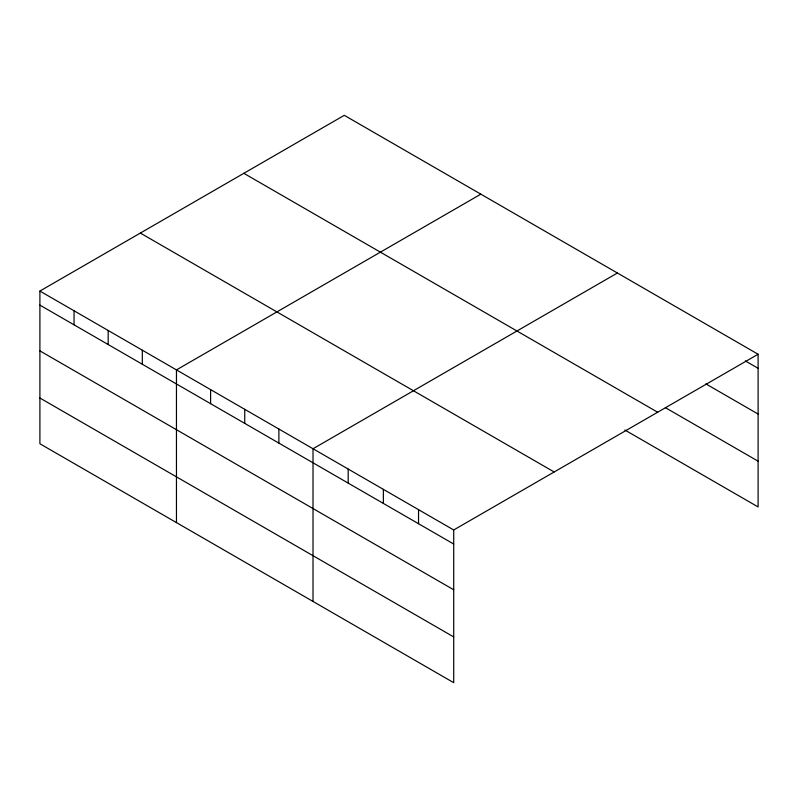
<?xml version="1.0" encoding="UTF-8"?>
<svg xmlns="http://www.w3.org/2000/svg" width="798" height="798" viewBox="0 0 798 798"><rect width="100%" height="100%" fill="white"/><g stroke="black" fill="none" stroke-linecap="round" stroke-linejoin="round"><path stroke-width="1.2" d="M453.713 589.782L453.713 529.972L39.9 291.061L39.9 443.758L453.713 682.679L453.713 589.782L39.9 350.871M39.9 291.061L344.287 115.321L758.1 354.242L758.1 506.939L624.864 430.012M480.845 194.163L176.458 369.903L176.458 522.6M617.403 273.006L313.016 448.745L313.016 601.443M453.713 529.972L758.1 354.242M745.312 360.915L758.1 368.297M705.871 383.898L758.1 414.052M665.372 407.648L758.1 461.184M243.839 173.316L657.652 412.227M140.348 233.066L554.161 471.977M39.9 305.115L453.713 544.037M39.9 398.012L453.713 636.924M418.541 509.663L418.541 523.727M383.369 489.364L383.369 503.418M348.187 469.054L348.187 483.109M278.881 429.035L278.881 443.089M244.737 409.324L244.737 423.379M210.602 389.614L210.602 403.668M142.323 350.192L142.323 364.247M108.179 330.482L108.179 344.536M74.044 310.771L74.044 324.826"/></g></svg>
